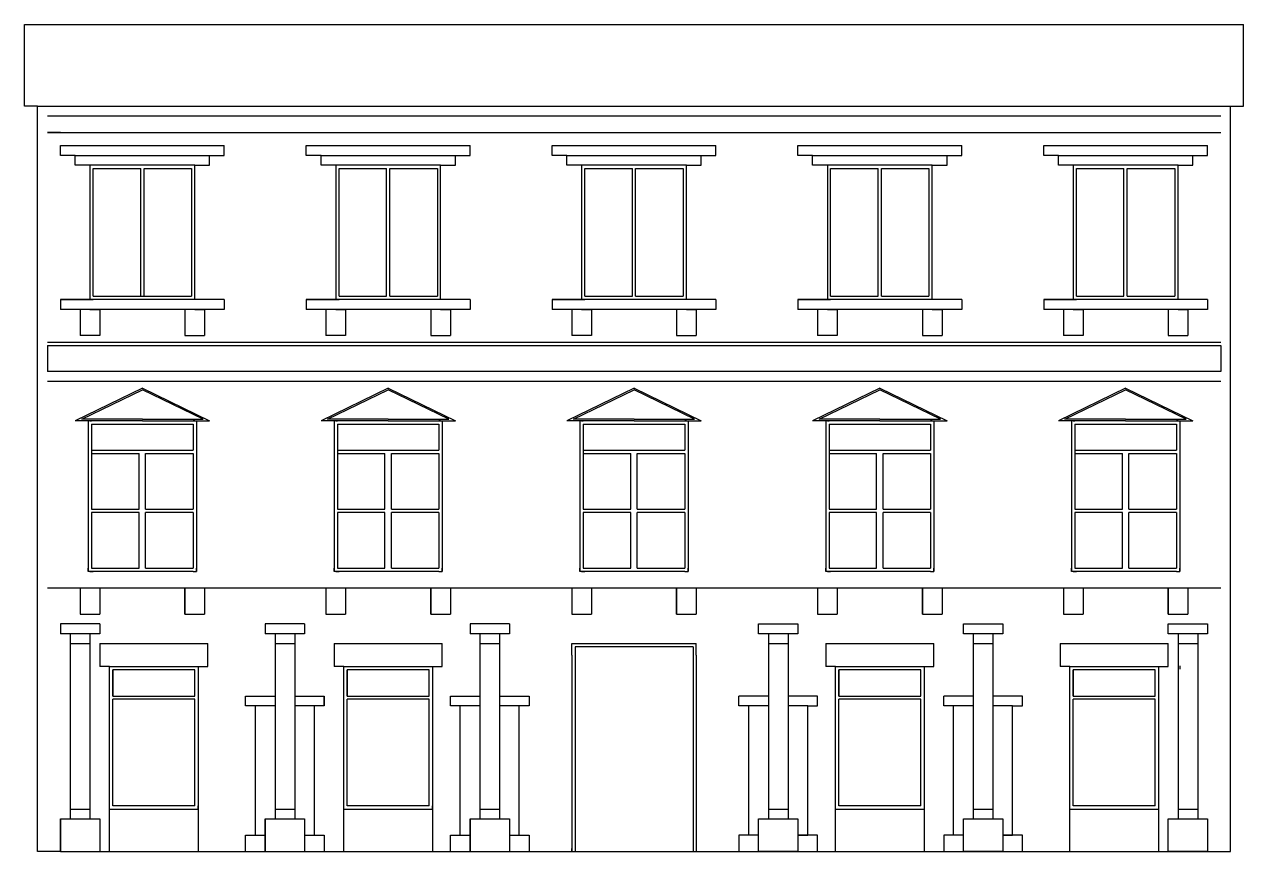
# Model space of a CAD drawing. Header units: metres. Extents: x 30 to 774, y 27 to 532.
import ezdxf

# ---------------------------------------------------------------- set-up
doc = ezdxf.new("R2010")
doc.units = ezdxf.units.M

# ---------------------------------------------------------------- blocks, each defined once
blk = doc.blocks.new('*U2')
for p, q in [((-50, 52), (-50, 58)), ((-50, 58), (50, 58)), ((50, 52), (50, 58)), ((-41, 52), (-50, 52)), ((-41, 46), (-41, 52)), ((-41, 52), (41, 52)), ((-32, 46), (-41, 46)), ((32, 46), (-32, 46)), ((-32, 46), (-32, -36)), ((32, -36), (32, 46)), ((32, 46), (41, 46)), ((41, 46), (41, 52)), ((41, 52), (50, 52)), ((-30, -34), (-30, 44)), ((-30, 44), (-1, 44)), ((-1, -34), (-1, 44)), ((1, 44), (30, 44)), ((1, -34), (1, 44)), ((30, 44), (30, -34)), ((50, -36), (-50, -36)), ((-50, -36), (-30, -36)), ((-50, -36), (-50, -42)), ((-30, -34), (-1, -34)), ((1, -34), (30, -34)), ((50, -36), (50, -42)), ((50, -42), (-50, -42)), ((-32, -42), (-38, -42)), ((-38, -42), (-38, -58)), ((-32, -42), (-26, -42)), ((-26, -42), (-26, -58)), ((32, -42), (26, -42)), ((26, -42), (26, -58)), ((32, -42), (38, -42)), ((32, -42), (38, -42)), ((38, -42), (38, -58)), ((-26, -58), (-38, -58)), ((26, -58), (38, -58))]:
    blk.add_line(p, q)
blk = doc.blocks.new('*U3')
at = {"color": 0, "linetype": 'ByBlock', "lineweight": -2, "transparency": 16777216}
for p in [(0, 0), (150, 0), (300, 0), (450, 0), (600, 0)]:
    blk.add_blockref('*U2', p, dxfattribs=at)
blk = doc.blocks.new('*U4')
for p, q in [((0, 69), (-41, 49)), ((-37, 50), (0, 68)), ((0, 69), (41, 49)), ((37, 50), (0, 68)), ((0, 49), (-41, 49)), ((0, 50), (-37, 50)), ((-32, 49), (-33, 49)), ((-33, 49), (-33, -43)), ((-33, 49), (-33, 47)), ((-32, 49), (-31, 49)), ((-31, 47), (-31, -5)), ((-31, 47), (31, 47)), ((-31, 47), (-31, 31)), ((0, 50), (37, 50)), ((0, 49), (41, 49)), ((32, 49), (31, 49)), ((31, 47), (31, 31)), ((32, 49), (33, 49)), ((33, 49), (33, -43)), ((-31, 31), (31, 31)), ((-31, 29), (-2, 29)), ((-2, -5), (-2, 29)), ((2, 29), (31, 29)), ((2, -5), (2, 29)), ((31, 29), (31, -5)), ((-31, -5), (-2, -5)), ((-31, -7), (-31, -41)), ((-2, -7), (-31, -7)), ((-2, -41), (-2, -7)), ((2, -5), (31, -5)), ((2, -41), (2, -7)), ((31, -7), (2, -7)), ((31, -7), (31, -41)), ((-33, -43), (-33, -41)), ((-33, -43), (-33, -42)), ((-32, -43), (-33, -43)), ((31, -43), (-32, -43)), ((-32, -43), (-30, -43)), ((-31, -41), (-2, -41)), ((2, -41), (31, -41)), ((31, -43), (33, -43)), ((33, -43), (33, -41)), ((33, -43), (33, -41)), ((-38, -53), (-38, -69)), ((-38, -53), (-26, -53)), ((-26, -53), (-26, -69)), ((26, -53), (26, -69)), ((26, -69), (26, -53)), ((26, -53), (38, -53)), ((38, -53), (38, -69)), ((-38, -69), (-26, -69)), ((26, -69), (38, -69))]:
    blk.add_line(p, q)
blk = doc.blocks.new('*U5')
at = {"color": 0, "linetype": 'ByBlock', "lineweight": -2, "transparency": 16777216}
for p in [(0, 0), (150, 0), (300, 0), (450, 0), (600, 0)]:
    blk.add_blockref('*U4', p, dxfattribs=at)
blk = doc.blocks.new('*U6')
for p, q in [((12, 69.5), (-12, 69.5)), ((-12, 69.5), (-12, 63.5)), ((12, 69.5), (12, 63.5)), ((12, 63.5), (-12, 63.5)), ((-6, 63.5), (-6, -49.5)), ((6, 63.5), (6, -49.5)), ((-6, 57.5), (6, 57.5)), ((-6, -43.5), (6, -43.5)), ((-12, -49.5), (-12, -69.5)), ((-12, -69.5), (-12, -49.5)), ((-12, -49.5), (12, -49.5)), ((12, -49.5), (12, -69.5)), ((-12, -69.5), (12, -69.5))]:
    blk.add_line(p, q)
blk = doc.blocks.new('*U7')
at = {"color": 0, "linetype": 'ByBlock', "lineweight": -2, "transparency": 16777216}
for p in [(0, 0), (125, 0), (250, 0)]:
    blk.add_blockref('*U6', p, dxfattribs=at)
blk = doc.blocks.new('*U8')
for p, q in [((-12, 69.5), (12, 69.5)), ((-12, 63.5), (-12, 69.5)), ((12, 69.5), (12, 63.5)), ((12, 63.5), (-12, 63.5)), ((-6, 63.5), (-6, -49.5)), ((6, 63.5), (6, -49.5)), ((-6, 57.5), (6, 57.5)), ((-6, -43.5), (6, -43.5)), ((-12, -49.5), (12, -49.5)), ((-12, -69.5), (-12, -49.5)), ((12, -49.5), (12, -69.5)), ((12, -69.5), (-12, -69.5))]:
    blk.add_line(p, q)
blk = doc.blocks.new('*U9')
at = {"color": 0, "linetype": 'ByBlock', "lineweight": -2, "transparency": 16777216}
for p in [(-250, 0), (-125, 0), (0, 0)]:
    blk.add_blockref('*U8', p, dxfattribs=at)
blk = doc.blocks.new('*U12')
for p, q in [((-24, 41.5), (-24, 47.5)), ((-24, 47.5), (-6, 47.5)), ((6, 47.5), (24, 47.5)), ((24, 47.5), (24, 41.5)), ((-6, 41.5), (-24, 41.5)), ((-18, -37.5), (-18, 41.5)), ((24, 41.5), (6, 41.5)), ((18, -37.5), (18, 41.5)), ((-24, -47.5), (-24, -37.5)), ((-24, -37.5), (-12, -37.5)), ((12, -37.5), (24, -37.5)), ((24, -37.5), (24, -47.5))]:
    blk.add_line(p, q)
blk = doc.blocks.new('*U13')
at = {"color": 0, "linetype": 'ByBlock', "lineweight": -2, "transparency": 16777216}
for p in [(0, 0), (125, 0)]:
    blk.add_blockref('*U12', p, dxfattribs=at)
blk = doc.blocks.new('*U18')
for p, q in [((-6, 47.5), (-24, 47.5)), ((-24, 41.5), (-24, 47.5)), ((24, 47.5), (6, 47.5)), ((24, 41.5), (24, 47.5)), ((-18, 41.5), (-24, 41.5)), ((-6, 41.5), (-18, 41.5)), ((-18, -37.5), (-18, 41.5)), ((18, 41.5), (6, 41.5)), ((18, -37.5), (18, 41.5)), ((18, 41.5), (24, 41.5)), ((-12, -37.5), (-24, -37.5)), ((-24, -37.5), (-24, -47.5)), ((-12, -37.5), (-18, -37.5)), ((24, -37.5), (12, -37.5)), ((12, -37.5), (18, -37.5)), ((24, -47.5), (24, -37.5))]:
    blk.add_line(p, q)
blk = doc.blocks.new('*U19')
at = {"color": 0, "linetype": 'ByBlock', "lineweight": -2, "transparency": 16777216}
for p in [(-125, 0), (0, 0)]:
    blk.add_blockref('*U18', p, dxfattribs=at)
blk = doc.blocks.new('*U21')
for p, q in [((-33, 63.5), (-33, 49.5)), ((-33, 63.5), (33, 63.5)), ((33, 49.5), (33, 63.5)), ((-27, 49.5), (-33, 49.5)), ((-27, 49.5), (27, 49.5)), ((-27, -63.5), (-27, 49.5)), ((-25, 31.5), (-25, 47.5)), ((25, 47.5), (-25, 47.5)), ((-25, 47.5), (-25, 31.5)), ((25, 31.5), (25, 47.5)), ((27, 49.5), (27, -63.5)), ((27, 49.5), (33, 49.5)), ((-25, 31.5), (25, 31.5)), ((-25, -35.5), (-25, 29.5)), ((25, 29.5), (-25, 29.5)), ((25, -35.5), (25, 29.5)), ((25, -35.5), (-25, -35.5)), ((-27, -37.5), (27, -37.5)), ((-27, -63.5), (27, -63.5))]:
    blk.add_line(p, q)
blk = doc.blocks.new('*U22')
at = {"color": 0, "linetype": 'ByBlock', "lineweight": -2, "transparency": 16777216}
for p in [(-143, 0), (0, 0)]:
    blk.add_blockref('*U21', p, dxfattribs=at)
blk = doc.blocks.new('*U23')
for p, q in [((-33, 63.5), (-33, 49.5)), ((-33, 63.5), (33, 63.5)), ((33, 49.5), (33, 63.5)), ((-27, 49.5), (-33, 49.5)), ((-27, 49.5), (27, 49.5)), ((-27, -63.5), (-27, 49.5)), ((-25, 31.5), (-25, 47.5)), ((25, 47.5), (-25, 47.5)), ((-25, 47.5), (-25, 31.5)), ((25, 31.5), (25, 47.5)), ((27, 49.5), (27, -63.5)), ((27, 49.5), (33, 49.5)), ((27, 49.5), (27, 47.5)), ((-25, 31.5), (25, 31.5)), ((-25, -35.5), (-25, 29.5)), ((25, 29.5), (-25, 29.5)), ((25, -35.5), (25, 29.5)), ((25, -35.5), (-25, -35.5)), ((27, -37.5), (27, -35.5)), ((-27, -37.5), (27, -37.5)), ((-27, -63.5), (27, -63.5))]:
    blk.add_line(p, q)
blk = doc.blocks.new('*U24')
at = {"color": 0, "linetype": 'ByBlock', "lineweight": -2, "transparency": 16777216}
for p in [(0, 0), (143, 0)]:
    blk.add_blockref('*U23', p, dxfattribs=at)

msp = doc.modelspace()

# ---------------------------------------------------------------- linework, layer by layer
for p, q in [((30.2, 482.1), (30.2, 532.1)), ((30.2, 532.1), (774.2, 532.1)), ((774.2, 482.1), (774.2, 532.1)), ((38.2, 482.1), (30.2, 482.1)), ((38.2, 27.1), (38.2, 482.1)), ((38.2, 482.1), (766.2, 482.1)), ((766.2, 27.1), (766.2, 482.1)), ((766.2, 482.1), (774.2, 482.1)), ((760.2, 476.1), (44.2, 476.1)), ((52.2, 466.1), (44.2, 466.1)), ((44.2, 466.1), (760.2, 466.1)), ((752.2, 466.1), (760.2, 466.1)), ((101.2, 366.1), (103.2, 366.1)), ((101.2, 366.1), (102.2, 366.1)), ((44.2, 338.1), (760.2, 338.1)), ((44.2, 336.1), (760.2, 336.1)), ((44.2, 336.1), (44.2, 320.1)), ((760.2, 336.1), (760.2, 320.1)), ((760.2, 320.1), (44.2, 320.1)), ((760.2, 314.1), (44.2, 314.1)), ((44.2, 188.1), (760.2, 188.1)), ((364.2, 147.1), (364.2, 154.1)), ((364.2, 154.1), (440.2, 154.1)), ((438.2, 152.1), (366.2, 152.1)), ((366.2, 152.1), (366.2, 27.1)), ((438.2, 152.1), (438.2, 27.1)), ((440.2, 147.1), (440.2, 154.1)), ((364.2, 147.1), (364.2, 27.1)), ((364.2, 147.1), (364.2, 27.1)), ((440.2, 147.1), (440.2, 27.1)), ((735.36, 140.42), (735.36, 138.42)), ((213.2, 116.1), (213.2, 122.1)), ((52.2, 27.1), (38.2, 27.1)), ((52.2, 27.1), (752.2, 27.1)), ((364.2, 27.1), (364.2, 29.1)), ((364.2, 27.1), (440.2, 27.1)), ((752.2, 27.1), (766.2, 27.1))]:
    msp.add_line(p, q)

# ---------------------------------------------------------------- block references
for name, p in [('*U3', (102.2, 400.1)), ('*U5', (102.2, 241.1)), ('*U7', (64.2, 96.6)), ('*U9', (740.2, 96.6)), ('*U24', (109.2, 90.6)), ('*U22', (695.2, 90.6)), ('*U13', (189.2, 74.6)), ('*U19', (615.2, 74.6))]:
    msp.add_blockref(name, p)

doc.saveas('drawing.dxf')
